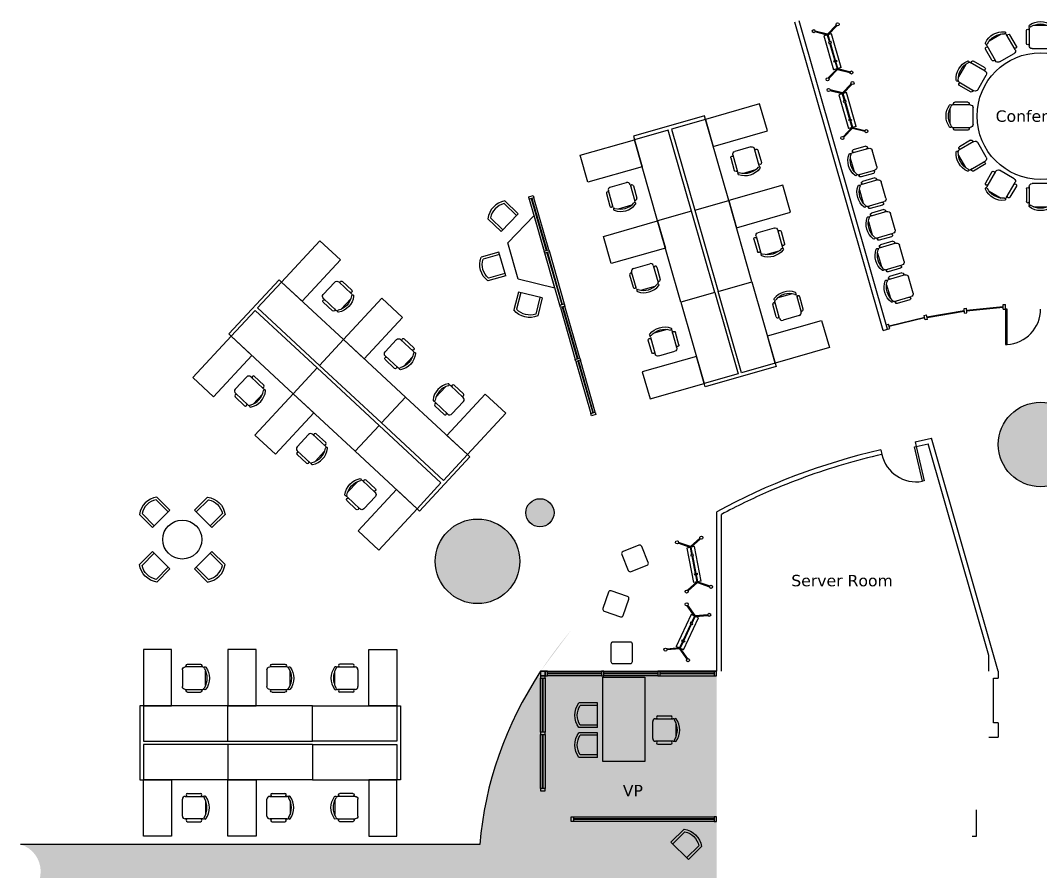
# Model space of a CAD drawing. Header units: inches. Extents: x -869 to 827, y -725 to 725.
# Drawn here: x -869 to 0, y 0 to 725 of the extents above; entities that cross this region are included whole.
import ezdxf
from ezdxf.enums import TextEntityAlignment as Align

# ---------------------------------------------------------------- set-up
doc = ezdxf.new("R2010")
doc.units = ezdxf.units.IN
doc.header["$LTSCALE"] = 48
doc.header["$MEASUREMENT"] = 0
doc.layers.get('0').update_dxf_attribs({"linetype": 'CONTINUOUS'})
for name, color, linetype in [('A-door', 3, 'CONTINUOUS'), ('A-flor-patn', 5, 'CONTINUOUS'), ('A-note', 7, 'CONTINUOUS'), ('A-wall', 1, 'CONTINUOUS')]:
    doc.layers.add(name, color=color, linetype=linetype)
for name, color, linetype, true_color in [('A-flor-fill', 7, 'CONTINUOUS', 0xe8eafd), ('A-furn', 7, 'CONTINUOUS', 0x007300), ('A-furn-glass', 7, 'CONTINUOUS', 0x009494), ('A-furn-syst', 7, 'CONTINUOUS', 0x850000)]:
    doc.layers.add(name, color=color, linetype=linetype, true_color=true_color)
doc.styles.add('Title', font='verdana.ttf')

# ---------------------------------------------------------------- blocks, each defined once
blk = doc.blocks.new('CoffeeChair')
at = {"linetype": 'Continuous'}
for p, q in [((-10.49999999978263, -6.756363620752381e-05), (-10.50010151138667, 15.77575360218032)), ((-8.399999999825923, -5.405090894328168e-05), (-8.400094464599533, 14.68062594878722)), ((8.399999999826377, 5.405090894328168e-05), (8.399905535052767, 14.68073405060511)), ((10.49999999978286, 6.756363620752381e-05), (10.4998984887593, 15.77579851126859)), ((10.49999999978286, 6.756363620752381e-05), (-10.49999999978263, -6.756363620752381e-05))]:
    blk.add_line(p, q, dxfattribs=at)
for radius, start, end in [(17.54929558892543, 53.25083670738347, 126.7494083498814), (15.44929558892548, 57.06374148575811, 122.9369358688072)]:
    blk.add_arc((-7.144025016714295e-05, 1.714205174906283), radius, start, end, dxfattribs=at)
blk = doc.blocks.new('OfficeChair')
at = {"color": 0}
for p, q in [((-9.599999999999909, 2.400000000000091), (-9.599999999999909, 17.40000000000009)), ((-5.952091793397813, 19.79999999999995), (5.952091793397813, 19.79999999999995)), ((9.599999999999909, 17.40000000000009), (9.599999999999909, 2.400000000000091)), ((-12, 4.400000000000091), (-12, 15.40000000000009)), ((12, 4.400000000000091), (12, 15.40000000000009)), ((7.199999999999818, 0), (-7.199999999999818, 0))]:
    blk.add_line(p, q, dxfattribs=at)
for centre, radius, start, end in [((-8.93427515625126, 19.21854397323614), 0.8634848993067097, 126.1745029890212, 306.1745029890212), ((-7.199999999999818, 17.40000000000009), 2.4, 153.7164312021626, 180), ((0, 7), 16, 53.8254970109788, 126.1745029890212), ((0, 5.258873381212197), 15.71215325983861, 57.57575250459609, 122.4242474954039), ((8.93427515625126, 19.21854397323614), 0.8634848993067097, 233.8254970109788, 53.8254970109788), ((7.199999999999818, 17.40000000000009), 2.4, 0, 26.28356879783745), ((-10.80000000000018, 15.40000000000009), 1.2, 0, 180), ((10.80000000000018, 15.40000000000009), 1.2, 0, 180), ((-10.80000000000018, 4.400000000000091), 1.2, 180, 0), ((-7.199999999999818, 2.400000000000091), 2.4, 180, 270), ((7.199999999999818, 2.400000000000091), 2.4, 270, 0), ((10.80000000000018, 4.400000000000091), 1.2, 180, 0)]:
    blk.add_arc(centre, radius, start, end, dxfattribs=at)
blk = doc.blocks.new('*U11')
at = {"layer": 'A-furn', "xscale": -1}
blk.add_blockref('OfficeChair', (-6.164098970419429e-16, -11.5), dxfattribs=at)
blk = doc.blocks.new('*U12')
at = {"layer": 'A-wall', "color": 0, "linetype": 'ByBlock', "lineweight": -2, "transparency": 16777216}
blk.add_blockref('*U11', (-5.004406066717111e-08, 712.5650708701901), dxfattribs=at)
for p, rotation in [((-34.50000005004407, 703.3208237313164), 29.99999999999999), ((34.49999994995603, 703.3208237313163), 329.9999999999999), ((-59.75575291117035, 678.0650708701901), 59.99999999999999), ((59.75575281108226, 678.0650708701901), 299.9999999999999), ((-69.00000005004411, 643.5650708701901), 90), ((68.99999994995598, 643.5650708701901), 270), ((-59.75575291117038, 609.0650708701901), 120), ((59.75575281108222, 609.0650708701901), 240), ((-34.50000005004411, 583.8093180090638), 150), ((34.49999994995591, 583.8093180090638), 210), ((-5.00440775667388e-08, 574.5650708701901), 180)]:
    blk.add_blockref('*U11', p, dxfattribs=dict(at, rotation=rotation))

msp = doc.modelspace()

# ---------------------------------------------------------------- hatches: boundary and pattern name
at = {"layer": 'A-flor-fill'}
h = msp.add_hatch(color=256, dxfattribs=at)
h.dxf.hatch_style = 1
h.paths.add_polyline_path([(408.8158924700983, 472.9522320462984, 1), (360.8158924700983, 472.9522320462984, 1)])
h.paths.add_polyline_path([(754.5341350955423, 50.68856842879995, 1), (826.5341350955423, 50.68856842879995, 1)])
h.paths.add_polyline_path([(632.8686503974168, -46.02776108874195, 1), (584.8686503974168, -46.02776108874195, 1)])
h.paths.add_polyline_path([(36.0436721281967, 363.7764024908893, 1), (-35.9563278718033, 363.7764024908893, 1)])
h.paths.add_polyline_path([(43.89659783454954, -299.3457783371796, 1), (19.89659783454954, -299.3457783371796, 1)])
h.paths.add_polyline_path([(288.4391062746909, -391.021444740064, 1), (264.4391062746909, -391.021444740064, 1)])
h.paths.add_polyline_path([(23.43432896479499, -474.1373541453172, 1), (-48.56567103520501, -474.1373541453172, 1)])
h.paths.add_polyline_path([(-383.4213211250612, -316.345926629165, 1), (-431.4213211250612, -316.345926629165, 1)])
h.paths.add_polyline_path([(-449.1458529578399, -269.7051908315782, 1), (-473.1458529578399, -269.7051908315782, 1)])
h.paths.add_polyline_path([(-414.535653006591, 305.5637762283341, 1), (-438.535653006591, 305.5637762283341, 1)])
h.paths.add_polyline_path([(-515.7269743435209, 264.2052791300912, 1), (-443.7269743435209, 264.2052791300912, 1)])
h = msp.add_hatch(color=256, dxfattribs=at)
h.dxf.hatch_style = 1
edge = h.paths.add_edge_path()
edge.add_line((-275.9563377156891, 170.4885437856667), (-426.0436721281975, 170.5269813001246))
edge.add_ellipse((1.328600204087252, 0.0368785408986696), major_axis=(-480.0000003665182, 0), ratio=0.7801877187911285, start_angle=332.9183807886959, end_angle=356.4781850931019)
edge.add_line((-477.7649116826995, 23.04126902492704), (-869.2843524685622, 23.04126911134176))
edge.add_arc((-876, 8.740357770875562e-08), 24, 0, 73.75061869493283, ccw=False)
edge.add_arc((-876, -8.74035812614693e-08), 24, -73.75061869493283, 4.173214165348327e-07, ccw=False)
edge.add_line((-869.2843524685622, -23.04126911134177), (-477.7590840083944, -23.04126919775763))
edge.add_ellipse((1.328600204087252, 0.0368785408986696), major_axis=(-480.0000003665182, 0), ratio=0.7801877187911285, start_angle=363.5331209494697, end_angle=387.0942941384804)
edge.add_line((-425.9953198616619, -170.5269813000969), (-276.043681963183, -170.5653840625438))
edge.add_line((-276.043681963183, -170.5653840625438), (-275.9563377156891, 170.4885437856667))

# ---------------------------------------------------------------- linework, layer by layer
at = {"layer": 'A-door'}
for points in [[(-29.9563278718033, 449.0643144842535), (-28.4563278718033, 449.0643144842535), (-28.4563278718033, 479.0643144842535), (-29.9563278718033, 479.0643144842535)], [(-99.22216011032924, 332.7713513001748), (-100.683776714633, 332.434191246158), (-107.4269777949698, 361.6665233322258), (-105.965361190666, 362.0036833862426)]]:
    msp.add_lwpolyline(points, close=True, dxfattribs=at)
for centre, start, end in [((-29.9563278718033, 479.0643144842535), 272.8624052260994, 0), ((-105.965361190666, 362.0036833862426), 192.9895518277201, 280.1271466015984)]:
    msp.add_arc(centre, 30.03747659175118, start, end, dxfattribs=at)
at = {"layer": 'A-flor-patn'}
for p, q in [((-426.0436721281974, 170.5269813001246), (-275.9563377156891, 170.4885437856667)), ((-477.7649116826997, 23.04126902492703), (-869.2843524685622, 23.04126911134176))]:
    msp.add_line(p, q, dxfattribs=at)
for centre, radius in [((0.04367212819670385, 363.7764024908893), 36), ((-426.535653006591, 305.5637762283341), 12), ((-479.7269743435209, 264.2052791300912), 36)]:
    msp.add_circle(centre, radius, dxfattribs=at)
msp.add_ellipse((1.328600204087252, 0.0368785408986696), major_axis=(-480.0000003665182, 0), ratio=0.7801877187911285, start_param=5.810521885170979, end_param=6.221718041408397, dxfattribs=at)
at = {"layer": 'A-furn'}
for p, q in [((-181.6549000038913, 712.6346135632375), (-192.0704247158174, 715.2341480051757)), ((-181.4732841191285, 713.3622918372023), (-191.8888088310541, 715.9618262791421)), ((-178.0499209368031, 713.6673893984741), (-184.5388832575632, 711.8083928950464)), ((-181.4732841191285, 713.3622918372023), (-174.014258898434, 721.0826336105051)), ((-180.9339041904736, 712.8411687302839), (-173.4748789697787, 720.5615105035868)), ((-169.7877142549014, 684.8275568617642), (-178.0499209368031, 713.6673893984741)), ((-184.5388832575632, 711.8083928950464), (-176.2766765756605, 682.968560358335)), ((-180.9339041904736, 712.8411687302839), (-181.6549000038913, 712.6346135632375)), ((-181.6549000038913, 712.6346135632375), (-179.9484785673549, 706.6782255955325)), ((-179.2274827539372, 706.88478076258), (-180.9339041904736, 712.8411687302839)), ((-179.6702585225503, 705.7070783210295), (-175.3773348033305, 690.7223162687328)), ((-174.6563389899129, 690.9288714357801), (-178.9492627091336, 705.9136334880768)), ((-175.0991147585255, 689.75116899423), (-173.3926933219905, 683.7947810265262)), ((-172.6716975085719, 684.0013361935728), (-174.3781189451088, 689.9577241612776)), ((-173.3926933219905, 683.7947810265262), (-180.8517185426854, 676.0744392532235)), ((-172.8533133933352, 683.2736579196073), (-180.3123386140287, 675.5533161463047)), ((-169.7877142549014, 684.8275568617642), (-176.2766765756605, 682.968560358335)), ((-173.3926933219905, 683.7947810265262), (-172.6716975085719, 684.0013361935728)), ((-172.8533133933352, 683.2736579196073), (-162.4377886814091, 680.6741234776678)), ((-172.6716975085719, 684.0013361935728), (-162.2561727966472, 681.4018017516339)), ((-168.8253190628907, 663.3125937326124), (-161.3662938421962, 671.0329355059152)), ((-168.2859391342358, 662.791470625694), (-160.8269139135409, 670.5118123989969)), ((-169.0069349476535, 662.5849154586476), (-179.4224596595795, 665.1844499005858)), ((-168.8253190628907, 663.3125937326124), (-179.2408437748163, 665.9121281745522)), ((-165.4019558805653, 663.6176912938843), (-171.8909182013253, 661.7586947904565)), ((-171.8909182013253, 661.7586947904565), (-163.6287115194227, 632.9188622537451)), ((-168.2859391342358, 662.791470625694), (-169.0069349476535, 662.5849154586476)), ((-169.0069349476535, 662.5849154586476), (-167.3005135111171, 656.6285274909426)), ((-166.5795176976994, 656.8350826579901), (-168.2859391342358, 662.791470625694)), ((-157.1397491986636, 634.7778587571743), (-165.4019558805653, 663.6176912938843)), ((-167.0222934663125, 655.6573802164396), (-162.7293697470927, 640.6726181641429)), ((-162.0083739336751, 640.8791733311903), (-166.3012976528958, 655.8639353834869)), ((-265.689411972889, 571.5710499496851), (-285.5187080094552, 640.786648037808)), ((-157.1397491986636, 634.7778587571743), (-163.6287115194227, 632.9188622537451)), ((-162.4511497022877, 639.7014708896402), (-160.7447282657527, 633.7450829219363)), ((-160.0237324523341, 633.9516380889829), (-161.730153888871, 639.9080260566877)), ((-160.7447282657527, 633.7450829219363), (-168.2037534864476, 626.0247411486337)), ((-160.2053483370973, 633.2239598150175), (-167.6643735577909, 625.5036180417148)), ((-160.7447282657527, 633.7450829219363), (-160.0237324523341, 633.9516380889829)), ((-160.2053483370973, 633.2239598150175), (-149.7898236251713, 630.6244253730779)), ((-160.0237324523341, 633.9516380889829), (-149.6082077404094, 631.352103647044)), ((-326.2530602999809, 554.2204159176937), (-346.0823563365475, 623.4360140058167)), ((-294.5292445095993, 563.3088432677843), (-265.689411972889, 571.5710499496851)), ((-245.8601159363225, 502.3554518615621), (-265.689411972889, 571.5710499496851)), ((-297.4132277632702, 562.4826225995945), (-326.2530602999809, 554.2204159176937)), ((-306.4237642634143, 485.0048178295707), (-326.2530602999809, 554.2204159176937)), ((-593.9521424680158, 453.1299215316173), (-646.7162067096306, 502.1192420485331)), ((-274.6999484730327, 494.0932451796613), (-245.8601159363225, 502.3554518615621)), ((-274.6999484730327, 494.0932451796613), (-245.8601159363225, 502.3554518615621)), ((-245.8601159363225, 502.3554518615621), (-226.0308198997559, 433.1398537734391)), ((-277.5839317267041, 493.2670245114715), (-306.4237642634143, 485.0048178295707)), ((-277.5839317267041, 493.2670245114715), (-306.4237642634143, 485.0048178295707)), ((-306.4237642634143, 485.0048178295707), (-286.5944682268478, 415.7892197414477)), ((-636.8177979203062, 406.9613653202161), (-689.581862161921, 455.9506858371319)), ((-614.3643593500589, 431.1448947642834), (-593.9521424680158, 453.1299215316173)), ((-541.1880782264011, 404.1406010147014), (-593.9521424680158, 453.1299215316173)), ((-616.4055810382632, 428.94639208755), (-636.8177979203062, 406.9613653202161)), ((-584.0537336786915, 357.9720448033003), (-636.8177979203062, 406.9613653202161)), ((-561.600295108444, 382.1555742473676), (-541.1880782264011, 404.1406010147014)), ((-561.600295108444, 382.1555742473676), (-541.1880782264011, 404.1406010147014)), ((-541.1880782264011, 404.1406010147014), (-488.4240139847863, 355.1512804977856)), ((-563.6415167966484, 379.9570715706341), (-584.0537336786915, 357.9720448033003)), ((-563.6415167966484, 379.9570715706341), (-584.0537336786915, 357.9720448033003)), ((-584.0537336786915, 357.9720448033003), (-531.2896694370768, 308.9827242863846)), ((-298.5295920935391, 276.0648976771085), (-308.6831760912169, 279.5499323027127)), ((-298.2861109390883, 276.7742755224258), (-308.439694936766, 280.25931014803)), ((-298.2861109390883, 276.7742755224258), (-290.191190421408, 283.8250198910716)), ((-297.7935122813874, 276.2087257346698), (-289.6985917637062, 283.2594701033158)), ((-294.8491930327782, 276.784037964916), (-301.4739113421483, 275.4895854468618)), ((-301.4739113421483, 275.4895854468618), (-295.7207890396858, 246.0463929607727)), ((-297.7935122813874, 276.2087257346698), (-298.5295920935391, 276.0648976771085)), ((-298.5295920935391, 276.0648976771085), (-297.3413803237409, 269.9838957423117)), ((-296.6053005115891, 270.1277237998734), (-297.7935122813874, 276.2087257346698)), ((-289.0960707303157, 247.3408454788273), (-294.8491930327782, 276.784037964916)), ((-297.1476507298958, 268.9924310346328), (-294.1584111547204, 253.6941718334942)), ((-293.4223313425682, 253.8379998910559), (-296.4115709177436, 269.136259092194)), ((-293.9646815608744, 252.7027071258153), (-292.7764697910766, 246.6217051910194)), ((-292.0403899789244, 246.7655332485806), (-293.2286017487222, 252.846535183377)), ((-292.7764697910766, 246.6217051910194), (-300.8713903087569, 239.5709608223729)), ((-292.2838711333752, 246.0561554032629), (-300.378791651056, 239.0054110346173)), ((-289.0960707303157, 247.3408454788273), (-295.7207890396858, 246.0463929607727)), ((-292.7764697910766, 246.6217051910194), (-292.0403899789244, 246.7655332485806)), ((-292.2838711333752, 246.0561554032629), (-282.1302871356975, 242.5711207776587)), ((-292.0403899789244, 246.7655332485806), (-281.8868059812467, 243.2804986229762)), ((-294.9112756198992, 217.5647645976082), (-301.0591442133787, 226.3650172131224)), ((-294.2964479649481, 217.9942840438584), (-300.4443165584275, 226.7945366593726)), ((-297.6288299372904, 218.8355511776558), (-310.3366957377675, 191.6600080037456)), ((-291.5143327231608, 215.9762813725488), (-297.6288299372904, 218.8355511776558)), ((-294.9112756198992, 217.5647645976082), (-297.5358740412948, 211.9521079301026)), ((-294.2318870405516, 217.2470679525964), (-294.9112756198992, 217.5647645976082)), ((-294.2964479649481, 217.9942840438584), (-283.6012713434525, 218.918368117183)), ((-294.2318870405516, 217.2470679525964), (-283.5367104190559, 218.1711520259209)), ((-297.9637964025351, 211.0370036328472), (-304.5666206377409, 196.9169823884586)), ((-304.2221985236374, 188.8007381986386), (-291.5143327231608, 215.9762813725488)), ((-303.8872320583932, 196.5992857434467), (-297.2844078231874, 210.7193069878354)), ((-296.8564854619472, 211.6344112850907), (-294.2318870405516, 217.2470679525964)), ((-304.2221985236374, 188.8007381986386), (-310.3366957377675, 191.6600080037456)), ((-304.9945429989807, 196.0018780912033), (-307.6191414203763, 190.389221423698)), ((-306.9397528410286, 190.0715247786861), (-304.315154419633, 195.6841814461914)), ((-307.6191414203763, 190.389221423698), (-318.314318041872, 189.465137350373)), ((-307.5545804959802, 189.6420053324355), (-318.2497571174754, 188.7179212591109)), ((-307.6191414203763, 190.389221423698), (-306.9397528410286, 190.0715247786861)), ((-307.5545804959802, 189.6420053324355), (-301.4067119025003, 180.8417527169213)), ((-306.9397528410286, 190.0715247786861), (-300.7918842475492, 181.2712721631715)), ((-692.4357864177382, 141.000000015104), (-764.4357864177546, 141.000000015104)), ((-620.4357864177218, 141.000000015104), (-692.4357864177382, 141.000000015104)), ((-692.4357864177382, 111.0000000151049), (-692.4357864177382, 141.000000015104)), ((-620.4357864177218, 111.0000000151049), (-620.4357864177218, 141.000000015104)), ((-620.4357864177218, 141.000000015104), (-548.4357864177055, 141.000000015104)), ((-620.4357864177218, 111.0000000151049), (-620.4357864177218, 141.000000015104)), ((-692.4357864177382, 108.0000000151049), (-692.4357864177382, 78.0000000151058)), ((-620.4357864177218, 108.0000000151049), (-620.4357864177218, 78.0000000151058)), ((-620.4357864177218, 108.0000000151049), (-620.4357864177218, 78.0000000151058)), ((-692.4357864177382, 78.0000000151058), (-764.4357864177546, 78.0000000151058)), ((-620.4357864177218, 78.0000000151058), (-692.4357864177382, 78.0000000151058)), ((-620.4357864177218, 78.0000000151058), (-548.4357864177055, 78.0000000151058))]:
    msp.add_line(p, q, dxfattribs=at)
for points in [[(-178.2256367301034, 706.1209421606056), (-178.5038567749066, 707.0920894351073), (-180.6721045463837, 706.4709169230036), (-180.3938845015796, 705.4997696485011)], [(-173.9327130108836, 691.1361801083085), (-173.654492966079, 690.1650328338058), (-175.8227407375553, 689.5438603217012), (-176.1009607823594, 690.515007596204)], [(-278.9089426639343, 617.714782008438), (-232.7652106051955, 630.9343126994796), (-239.3749759507164, 654.0061787288497), (-285.5187080094552, 640.786648037808)], [(-165.5776716738656, 656.0712440560158), (-165.8558917186688, 657.0423913305174), (-168.0241394901459, 656.4212188184138), (-167.7459194453418, 655.4500715439112)], [(-161.2847479546458, 641.0864820037186), (-161.0065279098412, 640.1153347292159), (-163.1747756813174, 639.4941622171114), (-163.4529957261216, 640.4653094916141)], [(-339.4725909910267, 600.3641479764466), (-385.6163230497655, 587.1446172854049), (-392.2260883952863, 610.216483314775), (-346.0823563365475, 623.4360140058167)], [(-259.0796466273682, 548.499183920315), (-212.935914568629, 561.7187146113566), (-219.5456799141498, 584.7905806407267), (-265.689411972889, 571.5710499496851)], [(-319.6432949544601, 531.1485498883236), (-365.7870270131989, 517.929019197282), (-372.3967923587197, 541.000885226652), (-326.2530602999809, 554.2204159176937)], [(-629.1281852957624, 485.7894685428975), (-596.468638284492, 520.9655113706333), (-614.0566596983602, 537.2952848762689), (-646.7162067096306, 502.1192420485331)], [(-576.3641210541475, 436.8001480259817), (-543.7045740428772, 471.9761908537175), (-561.2925954567454, 488.305964359353), (-593.9521424680158, 453.1299215316173)], [(-232.6405852452767, 456.2117198028092), (-186.4968531865379, 469.4312504938508), (-179.8870878410166, 446.3593844644807), (-226.0308198997559, 433.1398537734391)], [(-671.9938407480528, 439.6209123314963), (-704.6533877593231, 404.4448695037606), (-722.2414091731914, 420.774643009396), (-689.581862161921, 455.9506858371319)], [(-293.204233572369, 438.8610857708178), (-339.3479656311079, 425.6415550797761), (-332.738200285587, 402.5696890504061), (-286.5944682268478, 415.7892197414477)], [(-619.2297765064379, 390.6315918145805), (-651.8893235177084, 355.4555489868447), (-669.4773449315767, 371.7853224924802), (-636.8177979203062, 406.9613653202161)], [(-506.0120353986545, 371.4810540034211), (-473.3524883873841, 406.657096831157), (-455.7644669735159, 390.3273233255215), (-488.4240139847863, 355.1512804977856)], [(-548.8776908509449, 325.31249779202), (-581.5372378622153, 290.1364549642842), (-563.9492164483471, 273.8066814586486), (-531.2896694370768, 308.9827242863846)], [(-295.6728059141192, 269.2806118291005), (-295.8665355079652, 270.2720765367792), (-298.0801453273648, 269.8395430054056), (-297.8864157335192, 268.8480782977265)], [(-292.6835663389438, 253.9823526279622), (-292.4898367450983, 252.9908879202835), (-294.7034465644983, 252.558354388909), (-294.8971761583439, 253.5498190965882)], [(-296.602540859853, 210.4004513974105), (-296.1746184986132, 211.3155556946658), (-298.2177410046288, 212.2709635205274), (-298.645663365869, 211.3558592232721)], [(-303.2053650950588, 196.2804301530218), (-303.6332874562986, 195.3653258557665), (-305.6764099623151, 196.3207336816281), (-305.2484876010749, 197.2358379788834)], [(-740.4357864177537, 141.000000015104), (-740.4357864177537, 189.0000000151049), (-764.4357864177546, 189.0000000151049), (-764.4357864177546, 141.000000015104)], [(-668.4357864177373, 141.000000015104), (-668.4357864177373, 189.0000000151049), (-692.4357864177382, 189.0000000151049), (-692.4357864177382, 141.000000015104)], [(-572.4357864177064, 141.000000015104), (-572.4357864177064, 189.0000000151049), (-548.4357864177055, 189.0000000151049), (-548.4357864177055, 141.000000015104)], [(-337.0436721281976, 93.5269813001255), (-373.0436721281976, 93.5269813001255), (-373.0436721281976, 165.5269813001246), (-337.0436721281976, 165.5269813001246)], [(-740.4357864177537, 78.0000000151058), (-740.4357864177537, 30.00000001510489), (-764.4357864177546, 30.00000001510489), (-764.4357864177546, 78.0000000151058)], [(-668.4357864177373, 78.0000000151058), (-668.4357864177373, 30.00000001510489), (-692.4357864177382, 30.00000001510489), (-692.4357864177382, 78.0000000151058)], [(-572.4357864177064, 78.0000000151058), (-572.4357864177064, 30.00000001510489), (-548.4357864177055, 30.00000001510489), (-548.4357864177055, 78.0000000151058)]]:
    msp.add_lwpolyline(points, close=True, dxfattribs=at)
at = {"layer": 'A-furn', "flags": 128}
for points in [[(-356.7893718926625, 270.0898393269104), (-351.3054220732383, 256.4732792815134, 0.4142135623731023), (-348.9278567243414, 255.4609601127477), (-335.3112966789449, 260.9449099321719, 0.41421356237309), (-334.2989775101787, 263.3224752810693), (-339.7829273296029, 276.9390353264662, 0.4142135623731014), (-342.1604926784998, 277.951354495232), (-355.7770527238968, 272.4674046758078, 0.4142135623730911)], [(-371.7628336535272, 221.6884401204147), (-357.8661264428201, 216.9591757175988, 0.4142135623731023), (-355.5476299727648, 218.1003072639444), (-350.8183655699486, 231.9970144746515, 0.41421356237309), (-351.9594971162942, 234.3155109447073), (-365.8562043270017, 239.0447753475235, 0.4142135623731014), (-368.1747007970571, 237.9036438011779), (-372.9039651998733, 224.0069365904706, 0.4142135623730911)], [(-364.2025419939432, 177.1206666860614), (-349.5231546401419, 177.1207611425173, 0.4142135623731023), (-347.6959270746979, 178.9480122231867), (-347.6960215311537, 193.627399576988, 0.41421356237309), (-349.5232726118234, 195.4546271424322), (-364.2026599656247, 195.4545326859763, 0.4142135623731014), (-366.0298875310687, 193.627281605307), (-366.0297930746128, 178.9478942515057, 0.4142135623730911)]]:
    msp.add_lwpolyline(points, format="xyb", close=True, dxfattribs=at)
at = {"layer": 'A-furn'}
for centre, radius in [((-172.865624444109, 721.7318091422233), 1.319390003237898), ((-193.2069444449621, 715.9043068564242), 1.319390003237898), ((-5.004406489206303e-08, 643.5650708701901), 54), ((-161.1196530675006, 680.7316429003856), 1.319390003237898), ((-181.4609730683537, 674.9041406145866), 1.319390003237898), ((-160.2176593878712, 671.6821110376334), 1.319390003237898), ((-180.5589793887243, 665.8546087518343), 1.319390003237898), ((-168.8130080121159, 624.8544425099967), 1.319390003237898), ((-148.4716880112628, 630.6819447957957), 1.319390003237898), ((-309.7578970413933, 280.3152850709803), 1.319390003237898), ((-288.9910150061428, 284.3730791517703), 1.319390003237898), ((-280.8120850310697, 242.5151458547084), 1.319390003237898), ((-301.5789670663203, 238.4573517739184), 1.319390003237898), ((-301.4761729324268, 227.6167667999539), 1.319390003237898), ((-282.3087100425555, 218.6536507885708), 1.319390003237898), ((-319.5423184183724, 188.9826385877232), 1.319390003237898), ((-300.374855528501, 180.01952257634), 1.319390003237898)]:
    msp.add_circle(centre, radius, dxfattribs=at)
at = {"layer": 'A-furn-glass'}
for p, q in [((-433.9230425487403, 573.3054210931756), (-421.2543256364938, 529.0843445368843)), ((-433.4423786731286, 573.4431245378738), (-420.7736617608821, 529.2220479815825)), ((-420.7035118577005, 527.1616890344372), (-408.0347949454535, 482.9406124781459)), ((-420.2228479820888, 527.299392479135), (-407.5541310698418, 483.0783159228441)), ((-407.4839811666607, 481.0179569756984), (-394.8152642544142, 436.7968804194071)), ((-407.0033172910489, 481.1556604203967), (-394.3346003788024, 436.9345838641053)), ((-62.98352915212217, 478.0798012341837), (-31.9563278718033, 481.3195475587054)), ((-62.93710709676316, 477.5819301515447), (-31.9563278718033, 480.8168292556591)), ((-98.69971592049751, 472.0429716060607), (-128.958614450934, 464.7005468611324)), ((-98.59834012103511, 471.5530611498809), (-128.8407092718644, 464.2146473151884)), ((-96.74120739804403, 472.4482423396198), (-64.97495878526706, 477.894845723086)), ((-96.63983078629508, 471.9583279579755), (-64.9284022129932, 477.3955319623676)), ((-394.2644504756208, 434.8742249169596), (-381.5957335633748, 390.6531483606688)), ((-393.7837866000091, 435.0119283616583), (-381.115069687763, 390.790851805367)), ((-374.0436721281976, 168.7769813001246), (-420.0436721281976, 168.7769813001246)), ((-374.0436721281976, 168.2769813001246), (-420.0436721281976, 168.2769813001246)), ((-326.0436721281976, 168.7769813001246), (-372.0436721281976, 168.7769813001246)), ((-326.0436721281976, 168.2769813001246), (-372.0436721281976, 168.2769813001246)), ((-278.0436721281976, 168.7769813001241), (-324.0436721281976, 168.7769813001246)), ((-278.0436721281976, 168.2769813001241), (-324.0436721281976, 168.2769813001246)), ((-424.2936721281976, 118.5269813001246), (-424.2936721281976, 164.5269813001246)), ((-423.7936721281976, 118.5269813001246), (-423.7936721281976, 164.5269813001246)), ((-424.2936721281976, 70.52698130012459), (-424.2936721281976, 116.5269813001246)), ((-423.7936721281976, 70.52698130012459), (-423.7936721281976, 116.5269813001246)), ((-278.043672128199, 44.77698130012323), (-398.0436721281976, 44.77698130012459)), ((-278.043672128199, 44.27698130012323), (-398.0436721281976, 44.27698130012459))]:
    msp.add_line(p, q, dxfattribs=at)
at = {"layer": 'A-furn-syst'}
for p, q in [((-286.3449286776467, 643.6706312914845), (-346.9085770047391, 626.3199972594931)), ((-285.518708009457, 640.786648037813), (-286.3449286776467, 643.6706312914845)), ((-285.5187080094552, 640.786648037808), (-314.3585405461658, 632.5244413559072)), ((-346.9085770047391, 626.3199972594931), (-346.0823563365489, 623.4360140058217)), ((-317.2425237998368, 631.6982206877229), (-346.0823563365489, 623.4360140058212)), ((-297.4132277632748, 562.4826225996154), (-317.2425237998368, 631.6982206877229)), ((-314.3585405461658, 632.5244413559072), (-294.5292445095993, 563.3088432677843)), ((-419.0913381962405, 529.7040100380269), (-431.7600551084865, 573.9250865943183)), ((-435.6053661133819, 572.8234590367312), (-422.9366492011354, 528.6023824804403)), ((-413.8509552247265, 496.8881077294251), (-431.6154362122193, 558.8963189138846)), ((-277.5839317267082, 493.2670245114924), (-297.4132277632702, 562.4826225996004)), ((-294.5292445095993, 563.3088432677843), (-274.6999484730327, 494.0932451796613)), ((-409.7171185100951, 482.4586504217019), (-422.3858354223421, 526.6797269779928)), ((-418.5405244174472, 527.7813545355795), (-405.8718075052006, 483.5602779792886)), ((-648.914709386368, 504.1604637367411), (-691.7803648386584, 457.9919075253399)), ((-646.7162067096306, 502.1192420485331), (-667.1284235916737, 480.1342152811991)), ((-646.7162067096347, 502.1192420485367), (-648.914709386368, 504.1604637367411)), ((-277.5839317266964, 493.2670245114515), (-257.7546356901344, 424.051426423344)), ((-254.8706524364666, 424.8776470915383), (-274.6999484730327, 494.0932451796613)), ((-667.1284235916737, 480.1342152811991), (-614.3643593500589, 431.1448947642834)), ((-409.1663047313023, 480.535994919254), (-396.4975878190558, 436.3149183629631)), ((-392.6522768141608, 437.4165459205498), (-405.3209937264073, 481.6376224768406)), ((-669.1696452798808, 477.9357126044708), (-689.5818621619246, 455.9506858371353)), ((-616.4055810382777, 428.9463920875657), (-669.1696452798808, 477.9357126044708)), ((-691.7803648386584, 457.9919075253399), (-689.5818621619251, 455.9506858371355)), ((-379.432746123121, 391.2728138618114), (-392.1014630353675, 435.4938904181023)), ((-563.6415167966629, 379.9570715706499), (-616.4055810382661, 428.946392087555)), ((-614.3643593500589, 431.1448947642834), (-561.600295108444, 382.1555742473676)), ((-395.946774040262, 434.3922628605156), (-383.2780571280159, 390.1711863042243)), ((-225.2045992315643, 430.2558705197627), (-285.7682475586566, 412.9052364877713)), ((-226.0308198997559, 433.1398537734391), (-254.8706524364666, 424.8776470915383)), ((-226.0308198997545, 433.1398537734341), (-225.2045992315643, 430.2558705197627)), ((-257.7546356901344, 424.051426423344), (-286.5944682268469, 415.7892197414432)), ((-285.7682475586566, 412.9052364877713), (-286.5944682268464, 415.7892197414427)), ((-563.6415167966315, 379.9570715706208), (-510.8774525550285, 330.967751053716)), ((-508.8362308668293, 333.1662537304518), (-561.600295108444, 382.1555742473676)), ((-486.2255113080489, 353.1100588095775), (-529.0911667603393, 306.9415025981763)), ((-488.4240139847863, 355.1512804977856), (-508.8362308668293, 333.1662537304518)), ((-488.4240139847823, 355.1512804977819), (-486.2255113080489, 353.1100588095775)), ((-510.8774525550285, 330.967751053716), (-531.289669437073, 308.9827242863811)), ((-529.0911667603393, 306.9415025981763), (-531.2896694370727, 308.9827242863807)), ((-420.0436721281976, 170.5269813001246), (-374.0436721281976, 170.5269813001246)), ((-374.0436721281976, 166.5269813001246), (-420.0436721281976, 166.5269813001246)), ((-372.0436721281976, 170.5269813001246), (-326.0436721281976, 170.5269813001246)), ((-326.0436721281976, 166.5269813001246), (-372.0436721281976, 166.5269813001246)), ((-278.0436721281976, 170.5269813001241), (-324.0436721281976, 170.5269813001246)), ((-324.0436721281976, 166.5269813001246), (-278.0436721281976, 166.5269813001241)), ((-426.0436721281976, 118.5269813001246), (-426.0436721281976, 164.5269813001246)), ((-422.0436721281976, 164.5269813001246), (-422.0436721281976, 118.5269813001246)), ((-764.43578641776, 141.000000015104), (-767.43578641776, 141.000000015104)), ((-767.43578641776, 141.000000015104), (-767.43578641776, 78.0000000151058)), ((-764.4357864177546, 141.000000015104), (-764.4357864177546, 111.0000000151049)), ((-548.4357864177055, 141.000000015104), (-548.4357864177055, 111.0000000151049)), ((-548.4357864177, 141.000000015104), (-545.4357864177, 141.000000015104)), ((-545.4357864177, 141.000000015104), (-545.4357864177, 78.0000000151058)), ((-426.0436721281976, 70.52698130012459), (-426.0436721281976, 116.5269813001246)), ((-422.0436721281976, 116.5269813001246), (-422.0436721281976, 70.52698130012459)), ((-764.4357864177546, 111.0000000151049), (-692.4357864177382, 111.0000000151049)), ((-692.4357864177596, 108.0000000151067), (-764.43578641776, 108.0000000151067)), ((-764.43578641776, 108.0000000151067), (-764.4357864177596, 78.0000000151058)), ((-692.4357864177382, 111.0000000151049), (-620.4357864177218, 111.0000000151049)), ((-620.4357864177432, 108.0000000151067), (-692.4357864177437, 108.0000000151067)), ((-548.4357864177055, 111.0000000151049), (-620.4357864177218, 111.0000000151049)), ((-620.4357864177005, 108.0000000151067), (-548.4357864177, 108.0000000151067)), ((-548.4357864177, 108.0000000151067), (-548.4357864177005, 78.0000000151058)), ((-767.43578641776, 78.0000000151058), (-764.43578641776, 78.0000000151058)), ((-545.4357864177, 78.0000000151058), (-548.4357864177, 78.0000000151058)), ((-398.0436721281976, 46.52698130012459), (-278.043672128199, 46.52698130012459)), ((-278.043672128199, 42.52698130012323), (-398.0436721281976, 42.52698130012459))]:
    msp.add_line(p, q, dxfattribs=at)
for points in [[(-436.1561798921753, 574.7461145391786), (-432.3108688872799, 575.8477420967653), (-431.7600551084865, 573.9250865943183), (-435.6053661133819, 572.8234590367312)], [(-422.9366492011354, 528.6023824804403), (-419.0913381962405, 529.7040100380269), (-418.5405244174472, 527.7813545355795), (-422.3858354223421, 526.6797269779928)], [(-409.7171185100951, 482.4586504217019), (-405.8718075052006, 483.5602779792886), (-405.3209937264073, 481.6376224768406), (-409.1663047313023, 480.535994919254)], [(-396.4975878190558, 436.3149183629631), (-392.6522768141608, 437.4165459205498), (-392.1014630353675, 435.4938904181023), (-395.946774040262, 434.3922628605156)], [(-383.2780571280159, 390.1711863042243), (-379.432746123121, 391.2728138618114), (-378.8819323443277, 389.3501583593639), (-382.7272433492226, 388.2485308017773)], [(-426.0436721281976, 166.5269813001246), (-422.0436721281976, 166.5269813001246), (-422.0436721281976, 170.5269813001246), (-426.0436721281976, 170.5269813001246)], [(-426.0436721281976, 164.5269813001246), (-422.0436721281976, 164.5269813001246), (-422.0436721281976, 166.5269813001246), (-426.0436721281976, 166.5269813001246)], [(-420.0436721281976, 166.5269813001246), (-420.0436721281976, 170.5269813001246), (-422.0436721281976, 170.5269813001246), (-422.0436721281976, 166.5269813001246)], [(-372.0436721281976, 166.5269813001246), (-372.0436721281976, 170.5269813001246), (-374.0436721281976, 170.5269813001246), (-374.0436721281976, 166.5269813001246)], [(-324.0436721281976, 166.5269813001246), (-324.0436721281976, 170.5269813001246), (-326.0436721281976, 170.5269813001246), (-326.0436721281976, 166.5269813001246)], [(-276.0436721281976, 166.5269813001241), (-276.0436721281976, 170.5269813001241), (-278.0436721281976, 170.5269813001241), (-278.0436721281976, 166.5269813001241)], [(-426.0436721281976, 116.5269813001246), (-422.0436721281976, 116.5269813001246), (-422.0436721281976, 118.5269813001246), (-426.0436721281976, 118.5269813001246)], [(-426.0436721281976, 68.52698130012459), (-422.0436721281976, 68.52698130012459), (-422.0436721281976, 70.52698130012459), (-426.0436721281976, 70.52698130012459)], [(-400.0436721281976, 42.52698130012459), (-400.0436721281976, 46.52698130012459), (-398.0436721281976, 46.52698130012459), (-398.0436721281976, 42.52698130012459)], [(-276.043672128199, 42.52698130012345), (-276.043672128199, 46.52698130012345), (-278.043672128199, 46.52698130012345), (-278.043672128199, 42.52698130012345)]]:
    msp.add_lwpolyline(points, close=True, dxfattribs=at)
at = {"layer": 'A-furn-syst', "flags": 128}
msp.add_lwpolyline([(-413.8509552247265, 496.8881077294251), (-445.1424185360856, 504.6979146154328), (-454.024659029832, 535.702020207662), (-431.6154362122193, 558.8963189138846)], dxfattribs=at)
at = {"layer": 'A-furn-syst'}
msp.add_circle((-731.3692777384422, 282.7834856621002), 16.60742234364716, dxfattribs=at)
at = {"layer": 'A-wall'}
for p, q in [((-134.1168145899474, 460.8825002493329), (-209.3894198792136, 723.626996329278)), ((-130.2715035850529, 461.9841278069196), (-205.5441088743191, 724.7286238868646)), ((-65.13750680391786, 479.6381541009534), (-63.14614442922993, 479.8238309510909)), ((-64.76585419434286, 475.6522235844997), (-65.13750680391786, 479.6381541009534)), ((-62.77449181965494, 475.8379004346372), (-63.14614442922993, 479.8238309510909)), ((-31.9563278718033, 479.0643144842535), (-31.9563278718033, 483.0720623301106)), ((-31.9563278718033, 483.0720623301106), (-29.9563278718033, 483.0720623301106)), ((-31.9563278718033, 479.0643144842535), (-29.9563278718033, 479.0643144842535)), ((-29.9563278718033, 479.0643144842535), (-29.9563278718033, 483.0720623301106)), ((-99.05429679159306, 473.7565253065675), (-97.09578786299653, 474.1617940773941)), ((-98.24375924993956, 469.8395074493742), (-99.05429679159306, 473.7565253065675)), ((-96.28525032134303, 470.2447762202009), (-98.2437592499391, 469.8395074493743)), ((-96.28525032134303, 470.2447762202009), (-97.09578786299653, 474.1617940773942)), ((-64.76585419434286, 475.6522235844997), (-62.77449181965494, 475.8379004346372)), ((-134.1168145899474, 460.8825002493329), (-128.3488480826059, 462.534941585713)), ((-131.37313114264, 465.8294388118145), (-129.4504756401925, 466.3802525906078)), ((-128.3488480826059, 462.5349415857129), (-129.450475640193, 466.3802525906078)), ((-106.8645627946162, 365.9017964019727), (-92.85433864634524, 369.1336206140946)), ((-106.8645627946157, 365.9017964019728), (-105.9653611906651, 362.0036833862382)), ((-35.95632787180375, 170.5269813001241), (-92.85433864634524, 369.1336206140946)), ((-136.0968948806817, 359.1585953216281), (-135.1976932767311, 355.2604823058936)), ((-105.9653611906651, 362.0036833862382), (-95.65405138760616, 364.3822563717611)), ((-43.95632787180375, 183.9275974498266), (-95.65405138760616, 364.3822563717611)), ((-275.9563278718038, 170.5269813001241), (-275.9563278718038, 306.4511781661545)), ((-271.9563278718038, 170.5269813001241), (-271.9563278718038, 304.0758993790873)), ((-43.95632787180375, 170.5269813001244), (-43.95632787180375, 183.9275974498266)), ((-35.95632787180375, 170.5269813001241), (-35.95632787180375, 164.5269813001241)), ((-39.95632787180375, 126.5269813001241), (-39.95632787180375, 164.5269813001241)), ((-39.95632787180375, 164.5269813001241), (-35.95632787180375, 164.5269813001241)), ((-35.95632787180375, 126.5269813001241), (-39.95632787180375, 126.5269813001241)), ((-35.95632787180375, 126.5269813001241), (-35.95632787180375, 114.5269813001241)), ((-43.95632787180375, 114.5269813001241), (-35.95632787180375, 114.5269813001241)), ((-54.63101638459375, 30.02698130012413), (-54.63101638459375, 52.52698130012413)), ((-58.13101638459375, 30.02698130012413), (-54.63101638459375, 30.02698130012413))]:
    msp.add_line(p, q, dxfattribs=at)
msp.add_ellipse((0, 0.03687854089821485), major_axis=(-480.0000003665182, 0), ratio=0.7801877187911285, start_param=11.28305288220283, end_param=11.60806723338185, dxfattribs=at)
msp.add_open_spline([(-135.197693276732, 355.2604823058937), (-146.2196142385592, 352.7179882921275), (-157.1228906067759, 349.8650102569638), (-189.8620463110046, 340.2562959447836), (-211.2283207520927, 332.5355772742882), (-245.5554502138339, 317.6379230181486), (-258.9819504448396, 311.1080704759679), (-271.9563278718038, 304.0758993790871)], degree=3, knots=[11.28305303373737, 11.28305303373737, 11.28305303373737, 11.28305303373737, 11.35538134864038, 11.35538134864038, 11.50321431921776, 11.50321431921776, 11.60274561681711, 11.60274561681711, 11.60274561681711, 11.60274561681711], dxfattribs=at)

# ---------------------------------------------------------------- block references
at = {"layer": 'A-furn', "xscale": -1}
for name, p, rotation in [('OfficeChair', (-253.6687778606479, 615.396202476743), 195.9862635747229), ('OfficeChair', (-141.4146295963368, 607.5150916445251), 105.9862635747229), ('OfficeChair', (-133.6887741622386, 580.547432095373), 105.9862635747229), ('OfficeChair', (-125.9629187281404, 553.5797725462209), 105.9862635747229), ('OfficeChair', (-233.8394818240818, 546.1806043886205), 195.9862635747229), ('OfficeChair', (-118.2370632940421, 526.6121129970687), 105.9862635747229), ('CoffeeChair', (-458.6550695266842, 517.6011013525832), 105.9866322519795), ('OfficeChair', (-606.3256251528701, 496.856761855701), 227.1245264135189), ('OfficeChair', (-110.5112078599439, 499.6444534479165), 105.9862635747229), ('CoffeeChair', (-434.7294234272927, 491.1421456029103), 165.9866322519794), ('OfficeChair', (-318.4443983756551, 441.1796653025127), 15.98626357472294), ('OfficeChair', (-553.5615609112554, 447.8674413387852), 227.1245264135189), ('OfficeChair', (-571.6802509938373, 314.2452044792166), 47.12452641351886), ('CoffeeChair', (-713.4708720418075, 300.4133506697303, 1.968755463390607), 315.0003686772585), ('CoffeeChair', (-749.2676834350768, 265.1536206544702, 1.968755463390607), 135.0003686772584), ('OfficeChair', (-731.2555562941834, 164.6255181093202), 270), ('OfficeChair', (-659.255556294167, 164.6255181093202), 270), ('CoffeeChair', (-377.5666483220493, 133.040286988426), 90), ('CoffeeChair', (-377.5666483220493, 107.6855464997539), 90), ('OfficeChair', (-581.6160165412766, 54.37448192088959), 90), ('CoffeeChair', (-307.4902414273656, 17.48158566710799, 1.968755463390607), 315.0003686772585)]:
    msp.add_blockref(name, p, dxfattribs=dict(at, rotation=rotation))
at = {"layer": 'A-furn'}
for name, p, rotation in [('OfficeChair', (-359.6561585497561, 585.0323075473253), 195.9862635747229), ('CoffeeChair', (-452.3692436161118, 552.7152192150389), 45.98589489746266), ('OfficeChair', (-339.8268625131896, 515.8167094592028), 195.9862635747229), ('OfficeChair', (-212.4570176865473, 471.5435602319304), 15.9862635747229), ('OfficeChair', (-681.3412272244796, 416.0610291314005), 227.1245264135189), ('OfficeChair', (-496.6646489222277, 395.0409372035169), 47.12452641351887), ('OfficeChair', (-628.5771629828648, 367.0717086144847), 227.1245264135189), ('CoffeeChair', (-749.2676834350768, 300.4133506697303, 1.968755463390607), 44.9996313227415), ('CoffeeChair', (-713.4708720418075, 265.1536206544702, 1.968755463390607), 224.9996313227415), ('OfficeChair', (-581.6160165412766, 164.6255181093202), 89.99999999999999), ('OfficeChair', (-330.417981007764, 120.4729831347381), 270), ('OfficeChair', (-731.2555562941834, 54.37448192088959), 270), ('OfficeChair', (-659.255556294167, 54.37448192088959), 270)]:
    msp.add_blockref(name, p, dxfattribs=dict(at, rotation=rotation))
at = {"layer": 'A-wall'}
msp.add_blockref('*U12', (0, 0), dxfattribs=at)

# ---------------------------------------------------------------- texts
at = {"layer": 'A-note', "style": 'Title'}
msp.add_text('Conference', height=9.72, dxfattribs=at).set_placement((-5.004406489206303e-08, 643.5650708701901), align=Align.MIDDLE_CENTER)
for s, p in [('Server Room', (-169.1198578545855, 247.7954989102573)), ('VP', (-347.3734112749535, 68.90238755991504))]:
    msp.add_text(s, height=9.72, dxfattribs=at).set_placement(p, align=Align.MIDDLE)

doc.saveas('drawing.dxf')
